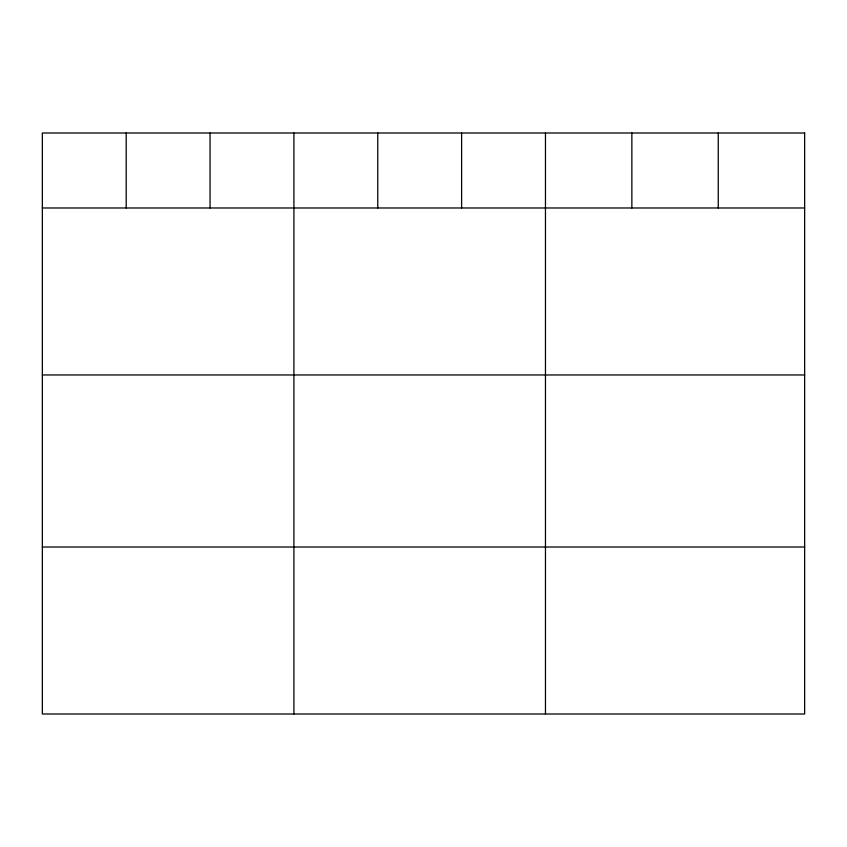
<?xml version="1.0" encoding="UTF-8"?>
<svg xmlns="http://www.w3.org/2000/svg" width="847" height="847" viewBox="0 0 847 847"><rect width="100%" height="100%" fill="white"/><g stroke="black" fill="none" stroke-linecap="round" stroke-linejoin="round"><path stroke-width="1.27" d="M42.35 207.981L804.65 207.981M42.35 374.967L804.65 374.967M42.35 547.014L804.65 547.014M718.256 133L718.256 207.981M631.862 133L631.862 207.981M545.468 133L545.468 714M461.615 133L461.615 207.981M377.762 133L377.762 207.981M293.909 133L293.909 714M210.056 133L210.056 207.981M126.203 133L126.203 207.981M804.65 133L42.35 133L42.35 714L804.65 714L804.65 133"/></g></svg>
